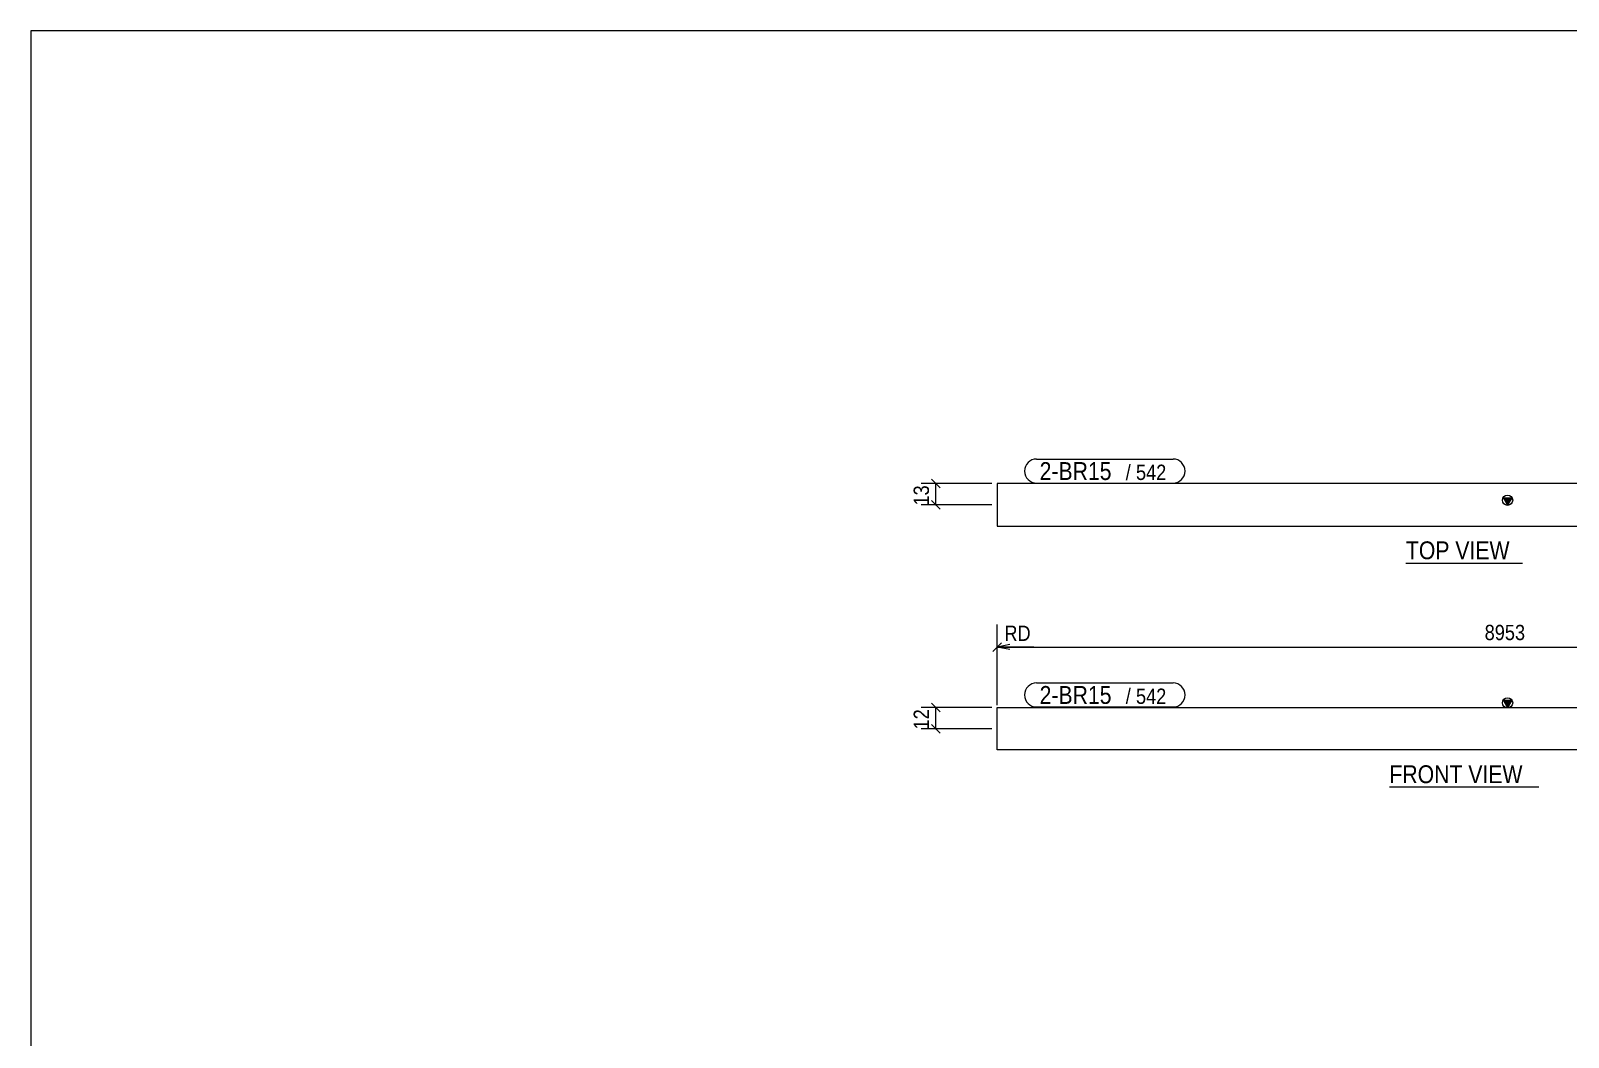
# Model space of a CAD drawing. Header units: millimetres. Extents: x 2 to 579, y 1 to 405.
# Drawn here: x 5 to 306.4, y 207.8 to 405 of the extents above; entities that cross this region are included whole.
import ezdxf

# ---------------------------------------------------------------- set-up
doc = ezdxf.new("R2010")
doc.units = ezdxf.units.MM
doc.linetypes.add('XKITLINE00', pattern=[0])
for name, color, linetype, lineweight in [('Dimensions', 7, 'Continuous', 0), ('DrawingSheet', 5, 'Continuous', 0), ('OtherObjectType', 7, 'Continuous', 0), ('Part', 2, 'Continuous', 0), ('PartMark', 7, 'Continuous', 0)]:
    doc.layers.add(name, color=color, linetype=linetype, lineweight=lineweight)
doc.styles.add('ARIAL', font='ARIAL.TTF')

# ---------------------------------------------------------------- blocks, each defined once
blk = doc.blocks.new('*A1')
at = {"layer": 'Part'}
blk.add_hatch(color=2, dxfattribs=at).paths.add_polyline_path([(293.75, 273.82), (295.35, 273.82), (294.55, 272.42)], flags=17)
at = {"layer": 'Part', "color": 2, "linetype": 'XKITLINE00', "lineweight": 0}
for p, q in [((194.45, 272.42), (294.45, 272.42)), ((194.45, 264.09), (194.45, 272.42)), ((294.55, 272.42), (293.75, 273.82)), ((293.75, 273.82), (295.35, 273.82)), ((295.35, 273.82), (294.55, 272.42)), ((294.55, 272.42), (394.55, 272.42)), ((394.55, 272.42), (394.55, 264.09)), ((294.45, 264.09), (194.45, 264.09)), ((394.55, 264.09), (294.55, 264.09))]:
    blk.add_line(p, q, dxfattribs=at)
blk.add_circle((294.55, 273.32), 1, dxfattribs=at)
blk = doc.blocks.new('*A2')
at = {"layer": 'Part'}
blk.add_hatch(color=2, dxfattribs=at).paths.add_polyline_path([(293.75, 313.52), (295.35, 313.52), (294.55, 312.12)], flags=17)
at = {"layer": 'Part', "color": 2, "linetype": 'XKITLINE00', "lineweight": 0}
for p, q in [((294.45, 316.29), (194.45, 316.29)), ((194.45, 316.29), (194.45, 307.96)), ((294.55, 312.12), (293.75, 313.52)), ((293.75, 313.52), (295.35, 313.52)), ((394.55, 316.29), (294.55, 316.29)), ((295.35, 313.52), (294.55, 312.12)), ((394.55, 307.96), (394.55, 316.29)), ((194.45, 307.96), (294.45, 307.96)), ((294.55, 307.96), (394.55, 307.96))]:
    blk.add_line(p, q, dxfattribs=at)
blk.add_circle((294.55, 313.02), 1, dxfattribs=at)
blk = doc.blocks.new('*A5')
at = {"layer": 'DrawingSheet', "color": 5, "linetype": 'XKITLINE00', "lineweight": 0}
for p, q in [((579, 405), (5, 405)), ((5, 405), (5, 5))]:
    blk.add_line(p, q, dxfattribs=at)
blk = doc.blocks.new('*A13')
at = {"layer": 'Dimensions', "color": 7, "linetype": 'XKITLINE00', "lineweight": 0}
for p, q in [((193.45, 272.42), (179.6, 272.42)), ((181.6, 273.27), (183.3, 271.57)), ((182.45, 268.26), (182.45, 272.42)), ((181.6, 269.1), (183.3, 267.41)), ((193.45, 268.26), (179.6, 268.26))]:
    blk.add_line(p, q, dxfattribs=at)
at = {"layer": 'Dimensions', "color": 3}
for p in [(182.45, 272.42), (182.45, 268.26)]:
    blk.add_point(p, dxfattribs=at)
at = {"layer": 'Dimensions', "color": 3, "style": 'ARIAL', "width": 0.85}
blk.add_text('12', height=3, rotation=90.0002, dxfattribs=at).set_placement((181.1, 268.11))
blk = doc.blocks.new('*A14')
at = {"layer": 'Dimensions', "color": 7, "linetype": 'XKITLINE00', "lineweight": 0}
for p, q in [((194.45, 272.85), (194.45, 288.69)), ((194.45, 272.86), (194.45, 287.11)), ((394.55, 272.86), (394.55, 287.11)), ((195.3, 285.1), (193.6, 283.41)), ((196.95, 284.76), (194.45, 284.26)), ((194.45, 284.26), (394.55, 284.26)), ((196.95, 283.76), (194.45, 284.26)), ((201.67, 284.26), (194.45, 284.26)), ((395.4, 285.1), (393.7, 283.41))]:
    blk.add_line(p, q, dxfattribs=at)
at = {"layer": 'Dimensions', "color": 3}
for p in [(194.45, 284.26), (394.55, 284.26)]:
    blk.add_point(p, dxfattribs=at)
at = {"layer": 'Dimensions', "color": 7}
blk.add_point((194.45, 284.26), dxfattribs=at)
at = {"layer": 'Dimensions', "color": 3, "style": 'ARIAL', "width": 0.85}
for s, p in [('RD', (195.89, 285.46)), ('8953', (290.05, 285.61))]:
    blk.add_text(s, height=3, dxfattribs=at).set_placement(p)
blk.add_text('8953', height=3, rotation=90.0002, dxfattribs=at).set_placement((393.35, 274.05))
blk = doc.blocks.new('*A15')
at = {"layer": 'PartMark', "color": 7, "linetype": 'XKITLINE00', "lineweight": 0}
for p, q in [((202.2, 277.22), (228.96, 277.22)), ((202.2, 272.52), (228.96, 272.52))]:
    blk.add_line(p, q, dxfattribs=at)
for centre, start, end in [((202.2, 274.87), 90, 270), ((228.96, 274.87), 270, 90)]:
    blk.add_arc(centre, 2.35, start, end, dxfattribs=at)
at = {"layer": 'PartMark', "color": 1, "style": 'ARIAL', "width": 0.85}
blk.add_text('2-BR15', height=3.5, dxfattribs=at).set_placement((202.8, 273.12))
at = {"layer": 'PartMark', "color": 3, "style": 'ARIAL', "width": 0.85}
for s, p in [('/', (219.68, 273.12)), ('542', (221.69, 273.12))]:
    blk.add_text(s, height=3, dxfattribs=at).set_placement(p)
blk = doc.blocks.new('*A16')
at = {"layer": 'OtherObjectType', "color": 7, "linetype": 'XKITLINE00', "lineweight": 0}
blk.add_line((271.38, 256.84), (300.67, 256.84), dxfattribs=at)
at = {"layer": 'OtherObjectType', "color": 7, "style": 'ARIAL', "width": 0.85}
blk.add_text('FRONT VIEW', height=3.5, dxfattribs=at).set_placement((271.38, 257.59))
blk = doc.blocks.new('*A17')
at = {"layer": 'Dimensions', "color": 7, "linetype": 'XKITLINE00', "lineweight": 0}
for p, q in [((181.6, 317.14), (183.3, 315.44)), ((193.45, 316.29), (179.6, 316.29)), ((182.45, 312.12), (182.45, 316.29)), ((193.45, 312.12), (179.6, 312.12)), ((181.6, 312.97), (183.3, 311.27))]:
    blk.add_line(p, q, dxfattribs=at)
at = {"layer": 'Dimensions', "color": 3}
for p in [(182.45, 316.29), (182.45, 312.12)]:
    blk.add_point(p, dxfattribs=at)
at = {"layer": 'Dimensions', "color": 3, "style": 'ARIAL', "width": 0.85}
blk.add_text('13', height=3, rotation=90.0002, dxfattribs=at).set_placement((181.1, 311.98))
blk = doc.blocks.new('*A18')
at = {"layer": 'PartMark', "color": 7, "linetype": 'XKITLINE00', "lineweight": 0}
for p, q in [((202.2, 321.09), (228.96, 321.09)), ((202.2, 316.39), (228.96, 316.39))]:
    blk.add_line(p, q, dxfattribs=at)
for centre, start, end in [((202.2, 318.74), 90, 270), ((228.96, 318.74), 270, 90)]:
    blk.add_arc(centre, 2.35, start, end, dxfattribs=at)
at = {"layer": 'PartMark', "color": 1, "style": 'ARIAL', "width": 0.85}
blk.add_text('2-BR15', height=3.5, dxfattribs=at).set_placement((202.8, 316.99))
at = {"layer": 'PartMark', "color": 3, "style": 'ARIAL', "width": 0.85}
for s, p in [('/', (219.68, 316.99)), ('542', (221.69, 316.99))]:
    blk.add_text(s, height=3, dxfattribs=at).set_placement(p)
blk = doc.blocks.new('*A19')
at = {"layer": 'OtherObjectType', "color": 7, "linetype": 'XKITLINE00', "lineweight": 0}
blk.add_line((274.61, 300.71), (297.44, 300.71), dxfattribs=at)
at = {"layer": 'OtherObjectType', "color": 7, "style": 'ARIAL', "width": 0.85}
blk.add_text('TOP VIEW', height=3.5, dxfattribs=at).set_placement((274.61, 301.46))

msp = doc.modelspace()

# ---------------------------------------------------------------- block references
at = {"lineweight": 0}
for name in ['*A5', '*A18', '*A17', '*A19', '*A14', '*A15', '*A13', '*A16']:
    msp.add_blockref(name, (0, 0), dxfattribs=at)
at = {"layer": 'Part', "lineweight": 0}
for name in ['*A2', '*A1']:
    msp.add_blockref(name, (0, 0), dxfattribs=at)

doc.saveas('drawing.dxf')
